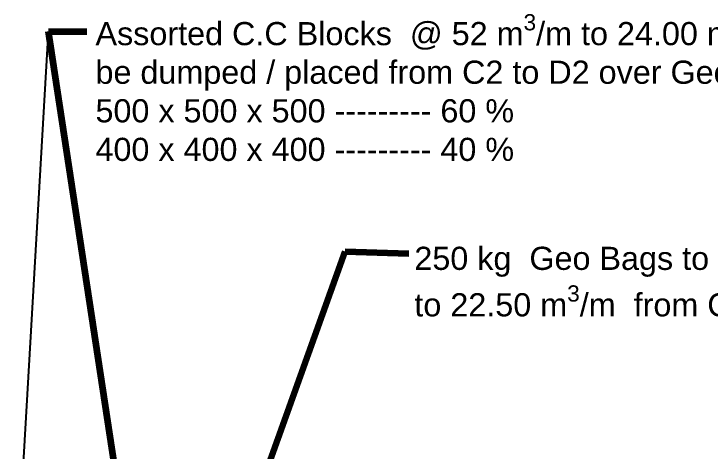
# Model space of a CAD drawing. Header units: inches. Extents: x 15 to 141071, y -30183 to 14738.
# Drawn here: x 70332.48 to 70365.22, y -9477.59 to -9457.03 of the extents above; entities that cross this region are included whole.
import ezdxf

# ---------------------------------------------------------------- set-up
doc = ezdxf.new("R2010")
doc.units = ezdxf.units.IN
doc.header["$MEASUREMENT"] = 0
doc.layers.add('LINE', color=7, linetype='Continuous')
doc.styles.get("Standard").update_dxf_attribs({"font": 'arial.ttf'})
doc.dimstyles.get("Standard").update_dxf_attribs({"dimtxt": 0.18, "dimasz": 0.18, "dimexe": 0.18, "dimexo": 0.0625, "dimgap": 0.09, "dimtad": 0, "dimtih": 1, "dimtoh": 1, "dimdec": 4, "dimzin": 0, "dimdsep": 46, "dimtxsty": 'Standard', "dimcen": 0.09, "dimadec": 0, "dimazin": 0, "dimtfac": 1, "dimtdec": 4, "dimtofl": 0, "dimtmove": 0, "dimatfit": 3, "dimfxl": 1, "dimtolj": 1, "dimtzin": 0, "dimarcsym": 0})

msp = doc.modelspace()

# ---------------------------------------------------------------- texts
at = {"layer": 'LINE', "color": 7, "lineweight": 20, "ltscale": 0.5, "attachment_point": 1}
for s, insert, char_height, width in [('\\A1;Assorted C.C Blocks  @ 52 {\\C0;m\\H0.7x;\\S3^ ;\\H1.429x;/m} to 24.00 {\\C0;m\\H0.7x;\\S3^ ;\\H1.429x;/m} (excluding void) to be dumped / placed from C2 to D2 over Geo Bags as shown.\\P500 x 500 x 500 --------- 60 %\\P400 x 400 x 400 --------- 40 %', (70336.319904, -9457.045876), 1.088423855, 46.35266503), ('\\A1;250 kg  Geo Bags to be dumped / placed @ 65 {\\C0;m\\H0.7x;\\S3^ ;\\H1.429x;/m \\Pto 22.50 m\\H0.7x;\\S3^ ;\\H1.429x;/m}  from C2 to D2 as shown. ', (70351.316112, -9467.612938), 1.08842386, 44.46503777)]:
    msp.add_mtext(s, dxfattribs=dict(at, insert=insert, char_height=char_height, width=width))

# ---------------------------------------------------------------- leaders
at = {"linetype": 'ByBlock', "lineweight": 20, "ltscale": 0.5}
msp.add_leader([(70332.503646, -9485.495645), (70334.115082, -9457.861715)], dimstyle='Standard', override={"dimgap": 0.09, "dimtad": 0, "dimfxl": 700, "dimfxlon": 1}, dxfattribs=at)
msp.add_leader([(70332.503646, -9485.495645), (70334.115082, -9457.861715)], dimstyle='Standard', override={"dimgap": 0.09, "dimtad": 0, "dimfxl": 700, "dimfxlon": 1}, dxfattribs=at)
at = {"layer": 'LINE', "color": 7, "lineweight": 20, "ltscale": 0.5}
for points in [[(70337.868723, -9482.528997), (70334.115082, -9457.861715), (70335.911648, -9457.861715)], [(70337.868723, -9482.528997), (70334.115082, -9457.861715), (70335.911648, -9457.861715)], [(70341.488327, -9486.571873), (70348.055577, -9468.21076), (70351.059799, -9468.296517)], [(70341.488327, -9486.571873), (70348.055577, -9468.21076), (70351.059799, -9468.296517)]]:
    msp.add_leader(points, dimstyle='Standard', override={"dimtxt": 1.2, "dimasz": 0.9, "dimclrd": 7, "dimclre": 7, "dimclrt": 7, "dimlwd": 65535, "dimlwe": 65535}, dxfattribs=at)

doc.saveas('drawing.dxf')
